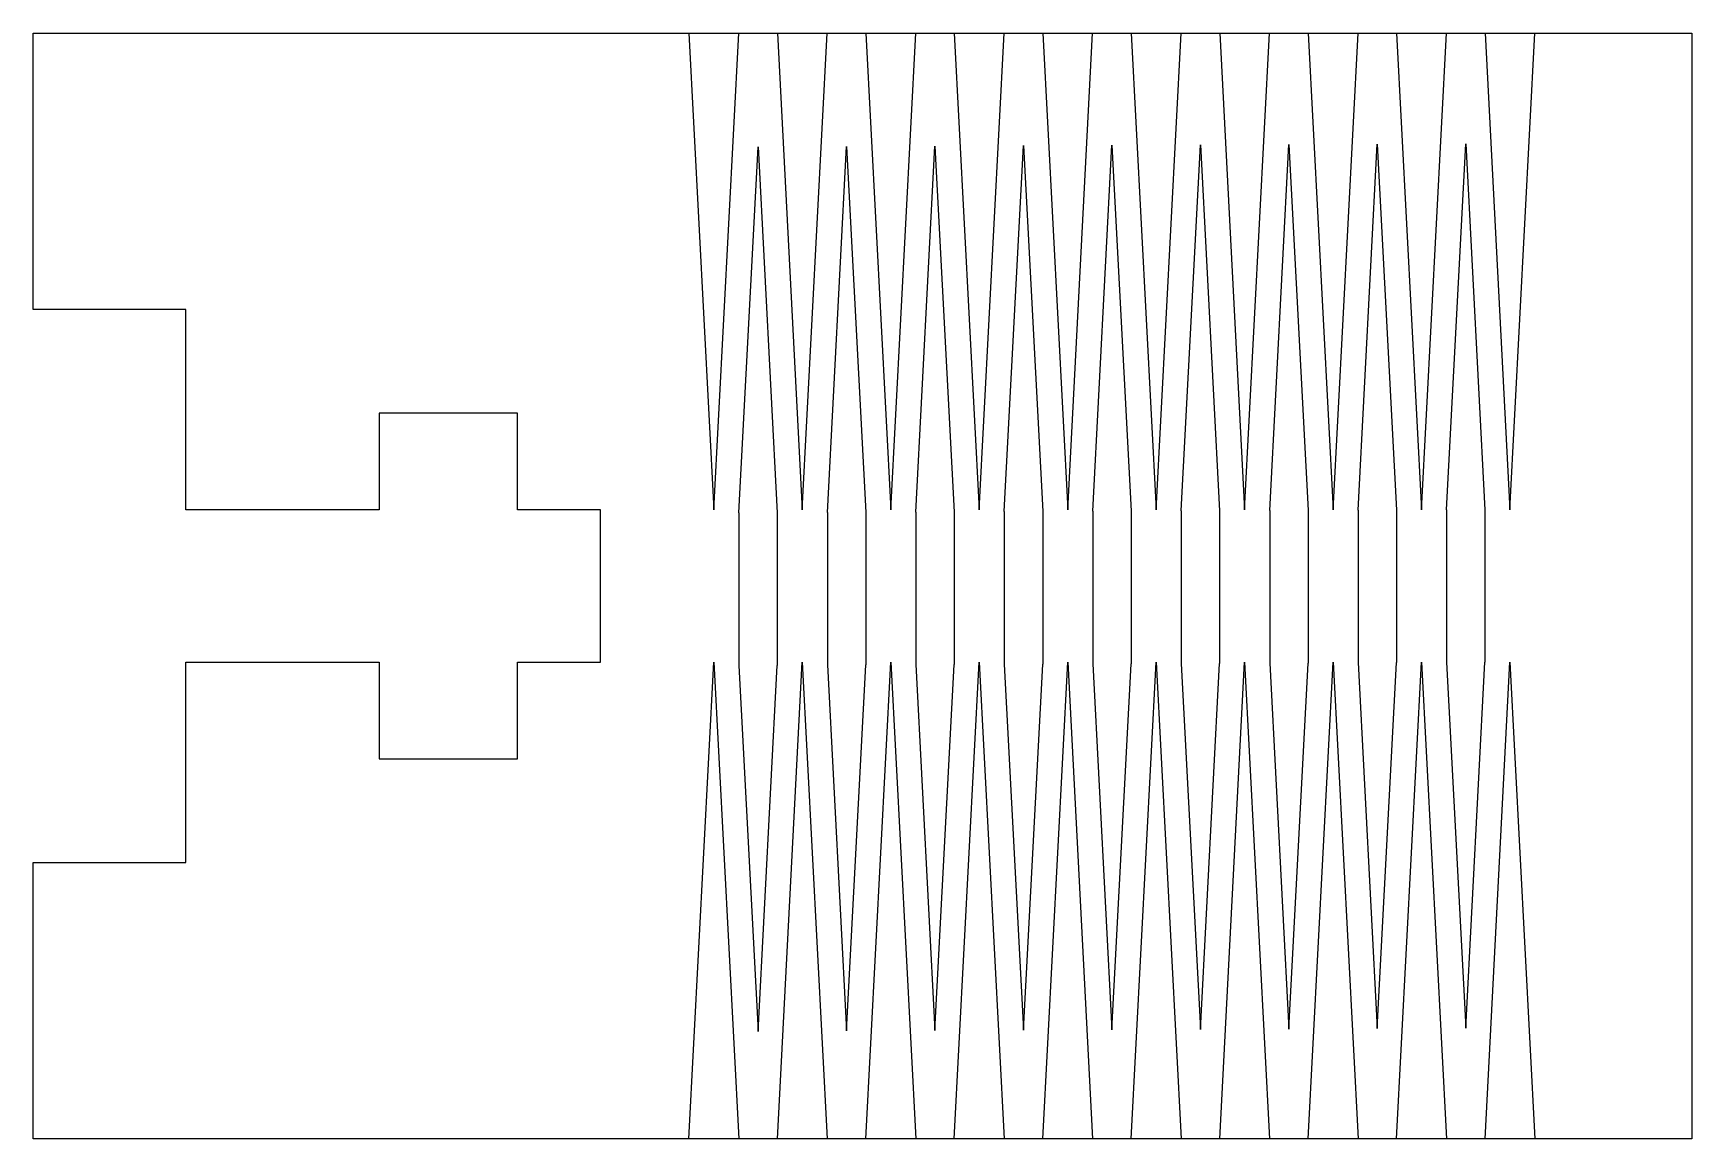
# Model space of a CAD drawing. Extents: x 0.17 to 1.67, y -1.62 to -0.62.
import ezdxf

# ---------------------------------------------------------------- set-up
doc = ezdxf.new("R2010")
doc.units = 0
doc.layers.add('VISIBLE', color=7, linetype='CONTINUOUS')

msp = doc.modelspace()

# ---------------------------------------------------------------- linework, layer by layer
at = {"layer": 'VISIBLE'}
for p, q in [((0.173, -0.6156), (1.673, -0.6156)), ((0.173, -0.8656), (0.173, -0.6156)), ((0.766, -0.6156), (0.7885, -1.0466)), ((0.7885, -1.0466), (0.8111, -0.6156)), ((0.846, -0.6156), (0.8685, -1.0466)), ((0.8685, -1.0466), (0.8911, -0.6156)), ((0.926, -0.6156), (0.9485, -1.0466)), ((0.9485, -1.0466), (0.9711, -0.6156)), ((1.006, -0.6156), (1.0285, -1.0466)), ((1.0285, -1.0466), (1.0511, -0.6156)), ((1.086, -0.6156), (1.1085, -1.0466)), ((1.1085, -1.0466), (1.1311, -0.6156)), ((1.166, -0.6156), (1.1885, -1.0466)), ((1.1885, -1.0466), (1.2111, -0.6156)), ((1.246, -0.6156), (1.2685, -1.0466)), ((1.2685, -1.0466), (1.2911, -0.6156)), ((1.326, -0.6156), (1.3485, -1.0466)), ((1.3485, -1.0466), (1.3711, -0.6156)), ((1.406, -0.6156), (1.4285, -1.0466)), ((1.4285, -1.0466), (1.4511, -0.6156)), ((1.486, -0.6156), (1.5085, -1.0466)), ((1.5085, -1.0466), (1.5311, -0.6156)), ((1.673, -0.6156), (1.673, -1.6156)), ((0.8112, -1.0494), (0.8285, -0.7184)), ((0.8285, -0.7184), (0.8459, -1.0494)), ((0.8912, -1.049), (0.9085, -0.718)), ((0.9085, -0.718), (0.9259, -1.049)), ((0.9712, -1.0487), (0.9885, -0.7177)), ((0.9885, -0.7177), (1.0059, -1.0487)), ((1.0512, -1.0483), (1.0685, -0.7173)), ((1.0685, -0.7173), (1.0859, -1.0483)), ((1.1312, -1.048), (1.1485, -0.717)), ((1.1485, -0.717), (1.1659, -1.048)), ((1.2112, -1.0476), (1.2285, -0.7166)), ((1.2285, -0.7166), (1.2459, -1.0476)), ((1.2912, -1.0473), (1.3085, -0.7163)), ((1.3085, -0.7163), (1.3259, -1.0473)), ((1.3712, -1.0469), (1.3885, -0.7159)), ((1.3885, -0.7159), (1.4059, -1.0469)), ((1.4512, -1.0466), (1.4685, -0.7156)), ((1.4685, -0.7156), (1.4859, -1.0466)), ((0.311, -0.8656), (0.173, -0.8656)), ((0.311, -1.0466), (0.311, -0.8656)), ((0.611, -0.9593), (0.486, -0.9593)), ((0.486, -0.9593), (0.486, -1.0466)), ((0.611, -1.0466), (0.611, -0.9593)), ((0.486, -1.0466), (0.311, -1.0466)), ((0.686, -1.0466), (0.611, -1.0466)), ((0.686, -1.1846), (0.686, -1.0466)), ((0.8112, -1.0494), (0.8112, -1.1874)), ((0.8459, -1.0494), (0.8459, -1.1874)), ((0.8912, -1.049), (0.8912, -1.187)), ((0.9259, -1.049), (0.9259, -1.187)), ((0.9712, -1.0487), (0.9712, -1.1867)), ((1.0059, -1.0487), (1.0059, -1.1867)), ((1.0512, -1.0483), (1.0512, -1.1863)), ((1.0859, -1.0483), (1.0859, -1.1863)), ((1.1312, -1.048), (1.1312, -1.186)), ((1.1659, -1.048), (1.1659, -1.186)), ((1.2112, -1.0476), (1.2112, -1.1856)), ((1.2459, -1.0476), (1.2459, -1.1856)), ((1.2912, -1.0473), (1.2912, -1.1853)), ((1.3259, -1.0473), (1.3259, -1.1853)), ((1.3712, -1.0469), (1.3712, -1.1849)), ((1.4059, -1.0469), (1.4059, -1.1849)), ((1.4512, -1.0466), (1.4512, -1.1846)), ((1.4859, -1.0466), (1.4859, -1.1846)), ((0.311, -1.3656), (0.311, -1.1846)), ((0.311, -1.1846), (0.486, -1.1846)), ((0.486, -1.1846), (0.486, -1.2718)), ((0.611, -1.2718), (0.611, -1.1846)), ((0.611, -1.1846), (0.686, -1.1846)), ((0.766, -1.6156), (0.7885, -1.1846)), ((0.7885, -1.1846), (0.8111, -1.6156)), ((0.846, -1.6156), (0.8685, -1.1846)), ((0.8685, -1.1846), (0.8911, -1.6156)), ((0.926, -1.6156), (0.9485, -1.1846)), ((0.9485, -1.1846), (0.9711, -1.6156)), ((1.006, -1.6156), (1.0285, -1.1846)), ((1.0285, -1.1846), (1.0511, -1.6156)), ((1.086, -1.6156), (1.1085, -1.1846)), ((1.1085, -1.1846), (1.1311, -1.6156)), ((1.166, -1.6156), (1.1885, -1.1846)), ((1.1885, -1.1846), (1.2111, -1.6156)), ((1.246, -1.6156), (1.2685, -1.1846)), ((1.2685, -1.1846), (1.2911, -1.6156)), ((1.326, -1.6156), (1.3485, -1.1846)), ((1.3485, -1.1846), (1.3711, -1.6156)), ((1.3712, -1.1849), (1.3885, -1.5159)), ((1.3885, -1.5159), (1.4059, -1.1849)), ((1.406, -1.6156), (1.4285, -1.1846)), ((1.4285, -1.1846), (1.4511, -1.6156)), ((1.4512, -1.1846), (1.4685, -1.5156)), ((1.4685, -1.5156), (1.4859, -1.1846)), ((1.486, -1.6156), (1.5085, -1.1846)), ((1.5085, -1.1846), (1.5311, -1.6156)), ((0.8112, -1.1874), (0.8285, -1.5184)), ((0.8285, -1.5184), (0.8459, -1.1874)), ((0.8912, -1.187), (0.9085, -1.518)), ((0.9085, -1.518), (0.9259, -1.187)), ((0.9712, -1.1867), (0.9885, -1.5177)), ((0.9885, -1.5177), (1.0059, -1.1867)), ((1.0512, -1.1863), (1.0685, -1.5173)), ((1.0685, -1.5173), (1.0859, -1.1863)), ((1.1312, -1.186), (1.1485, -1.517)), ((1.1485, -1.517), (1.1659, -1.186)), ((1.2112, -1.1856), (1.2285, -1.5166)), ((1.2285, -1.5166), (1.2459, -1.1856)), ((1.2912, -1.1853), (1.3085, -1.5163)), ((1.3085, -1.5163), (1.3259, -1.1853)), ((0.486, -1.2718), (0.611, -1.2718)), ((0.173, -1.6156), (0.173, -1.3656)), ((0.173, -1.3656), (0.311, -1.3656)), ((1.673, -1.6156), (0.173, -1.6156))]:
    msp.add_line(p, q, dxfattribs=at)

doc.saveas('drawing.dxf')
